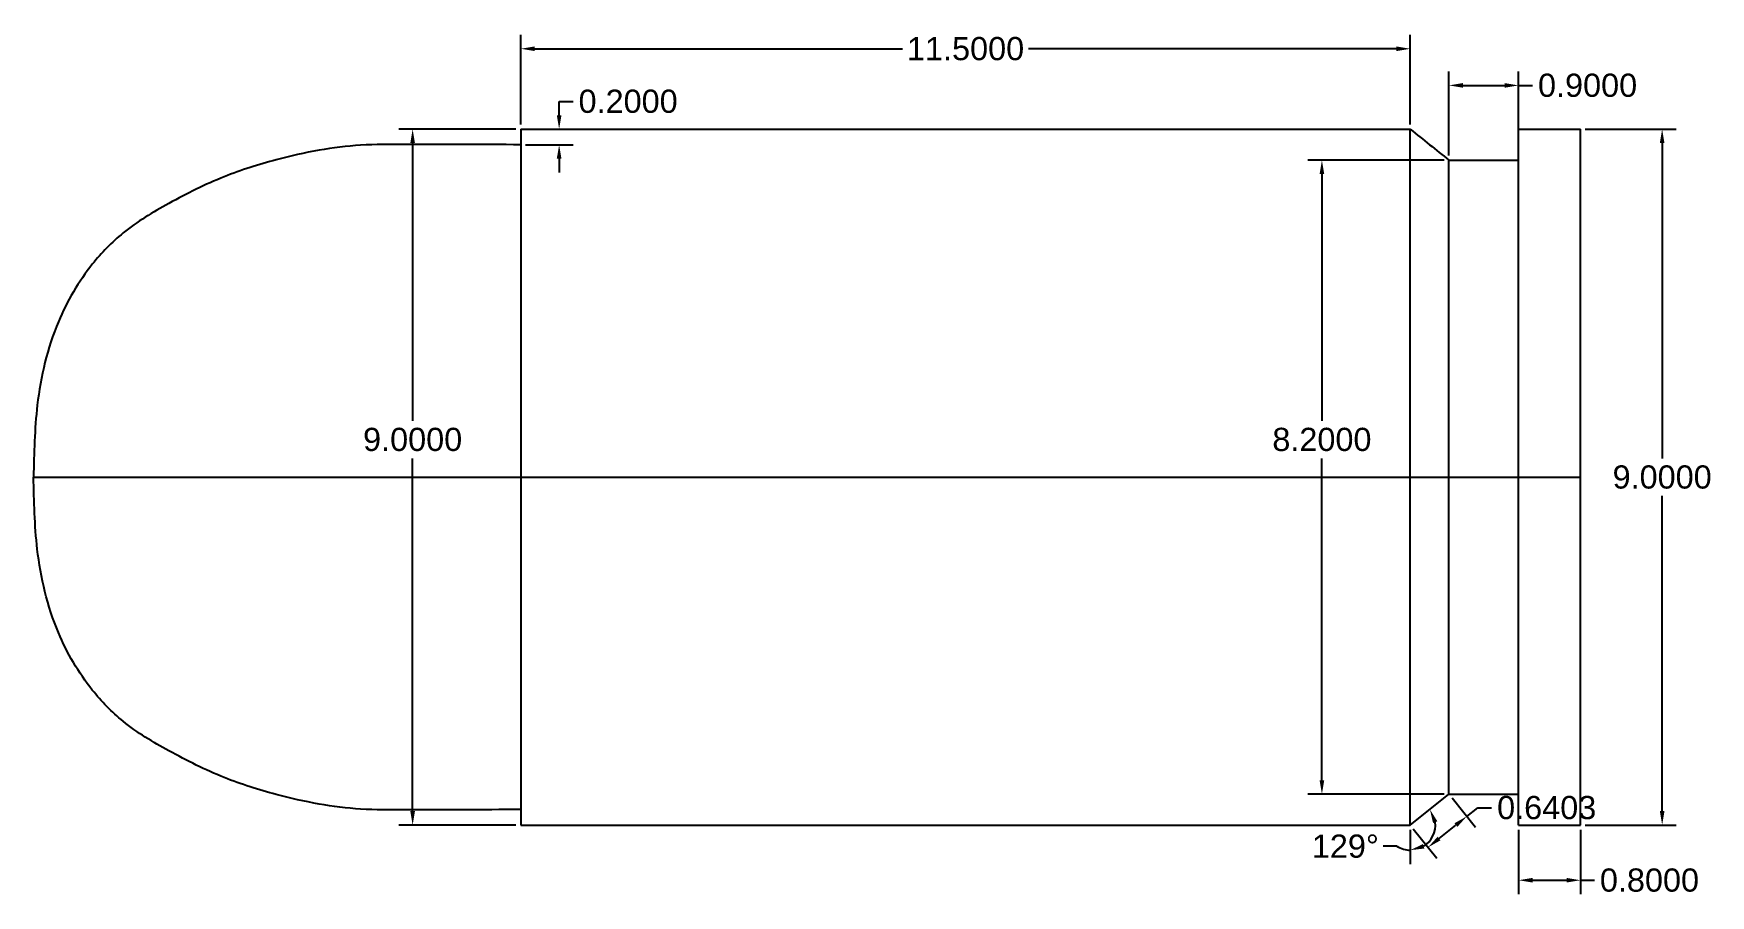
# Model space of a CAD drawing. Header units: inches. Extents: x 6.2 to 27.9, y 2.6 to 13.7.
import ezdxf

# ---------------------------------------------------------------- set-up
doc = ezdxf.new("R2010")
doc.units = ezdxf.units.IN
doc.header["$MEASUREMENT"] = 0
doc.layers.add('Bullet', color=240, linetype='Continuous')
doc.layers.add('Measurements', color=9, linetype='Continuous')
doc.styles.get("Standard").update_dxf_attribs({"font": 'arial.ttf'})
doc.dimstyles.get("Standard").update_dxf_attribs({"dimtxt": 0.3, "dimasz": 0.18, "dimexe": 0.18, "dimexo": 0.0625, "dimgap": 0.09, "dimtad": 0, "dimtih": 1, "dimtoh": 1, "dimdec": 4, "dimzin": 0, "dimdsep": 46, "dimtxsty": 'Standard', "dimcen": 0.09, "dimadec": 0, "dimazin": 0, "dimtfac": 1, "dimtdec": 4, "dimtofl": 0, "dimtmove": 0, "dimatfit": 3, "dimfxl": 1, "dimtolj": 1, "dimtzin": 0, "dimarcsym": 0})

# ---------------------------------------------------------------- blocks, each defined once
blk = doc.blocks.new('*D2')
at = {"layer": 'Defpoints', "color": 0, "transparency": 16777216}
for p in [(23.982, 13.541), (12.482, 12.5), (23.982, 12.5)]:
    blk.add_point(p, dxfattribs=at)
at = {"layer": 'Measurements', "color": 0, "lineweight": -2, "transparency": 16777216}
for p, q in [((12.482, 12.562), (12.482, 13.721)), ((23.982, 12.562), (23.982, 13.721)), ((12.662, 13.541), (17.417, 13.541)), ((23.802, 13.541), (19.046, 13.541))]:
    blk.add_line(p, q, dxfattribs=at)
at = {"layer": 'Measurements', "color": 0, "transparency": 16777216}
for points in [[(12.662, 13.571), (12.662, 13.511), (12.482, 13.541)], [(23.802, 13.571), (23.802, 13.511), (23.982, 13.541)]]:
    blk.add_solid(points, dxfattribs=at)
at = {"layer": 'Measurements', "color": 0, "transparency": 16777216, "insert": (18.232, 13.541), "char_height": 0.3, "attachment_point": 5}
blk.add_mtext('\\A1;11.5000', dxfattribs=at)
blk = doc.blocks.new('*D3')
at = {"layer": 'Defpoints', "color": 0, "transparency": 16777216}
for p in [(12.482, 12.5), (12.977, 12.5), (12.482, 12.3)]:
    blk.add_point(p, dxfattribs=at)
at = {"layer": 'Measurements', "color": 0, "lineweight": -2, "transparency": 16777216}
for p, q in [((12.977, 12.68), (12.977, 12.86)), ((12.977, 12.86), (13.157, 12.86)), ((12.544, 12.5), (13.157, 12.5)), ((12.544, 12.3), (13.157, 12.3)), ((12.977, 12.12), (12.977, 11.94))]:
    blk.add_line(p, q, dxfattribs=at)
at = {"layer": 'Measurements', "color": 0, "transparency": 16777216}
for points in [[(12.947, 12.68), (13.007, 12.68), (12.977, 12.5)], [(12.947, 12.12), (13.007, 12.12), (12.977, 12.3)]]:
    blk.add_solid(points, dxfattribs=at)
at = {"layer": 'Measurements', "color": 0, "transparency": 16777216, "insert": (13.869, 12.86), "char_height": 0.3, "attachment_point": 5}
blk.add_mtext('\\A1;0.2000', dxfattribs=at)
blk = doc.blocks.new('*D4')
at = {"layer": 'Defpoints', "color": 0, "transparency": 16777216}
for p in [(12.482, 12.5), (11.083, 3.5), (12.482, 3.5)]:
    blk.add_point(p, dxfattribs=at)
at = {"layer": 'Measurements', "color": 0, "lineweight": -2, "transparency": 16777216}
for p, q in [((12.419, 12.5), (10.903, 12.5)), ((11.083, 12.32), (11.083, 8.729)), ((11.083, 3.68), (11.083, 8.243)), ((12.419, 3.5), (10.903, 3.5))]:
    blk.add_line(p, q, dxfattribs=at)
at = {"layer": 'Measurements', "color": 0, "transparency": 16777216}
for points in [[(11.053, 12.32), (11.113, 12.32), (11.083, 12.5)], [(11.053, 3.68), (11.113, 3.68), (11.083, 3.5)]]:
    blk.add_solid(points, dxfattribs=at)
at = {"layer": 'Measurements', "color": 0, "transparency": 16777216, "insert": (11.083, 8.486), "char_height": 0.3, "attachment_point": 5}
blk.add_mtext('\\A1;9.0000', dxfattribs=at)
blk = doc.blocks.new('*D5')
at = {"layer": 'Defpoints', "color": 0, "transparency": 16777216}
for p in [(22.839, 12.1), (24.482, 12.1), (24.482, 3.9)]:
    blk.add_point(p, dxfattribs=at)
at = {"layer": 'Measurements', "color": 0, "lineweight": -2, "transparency": 16777216}
for p, q in [((24.419, 12.1), (22.659, 12.1)), ((22.839, 11.92), (22.839, 8.729)), ((22.839, 4.08), (22.839, 8.243)), ((24.419, 3.9), (22.659, 3.9))]:
    blk.add_line(p, q, dxfattribs=at)
at = {"layer": 'Measurements', "color": 0, "transparency": 16777216}
for points in [[(22.809, 11.92), (22.869, 11.92), (22.839, 12.1)], [(22.809, 4.08), (22.869, 4.08), (22.839, 3.9)]]:
    blk.add_solid(points, dxfattribs=at)
at = {"layer": 'Measurements', "color": 0, "transparency": 16777216, "insert": (22.839, 8.486), "char_height": 0.3, "attachment_point": 5}
blk.add_mtext('\\A1;8.2000', dxfattribs=at)
blk = doc.blocks.new('*D6')
at = {"layer": 'Defpoints', "color": 0, "transparency": 16777216}
for p in [(26.182, 12.5), (27.238, 12.5), (26.182, 3.5)]:
    blk.add_point(p, dxfattribs=at)
at = {"layer": 'Measurements', "color": 0, "lineweight": -2, "transparency": 16777216}
for p, q in [((26.244, 12.5), (27.418, 12.5)), ((27.238, 12.32), (27.238, 8.243)), ((27.238, 3.68), (27.238, 7.757)), ((26.244, 3.5), (27.418, 3.5))]:
    blk.add_line(p, q, dxfattribs=at)
at = {"layer": 'Measurements', "color": 0, "transparency": 16777216}
for points in [[(27.208, 12.32), (27.268, 12.32), (27.238, 12.5)], [(27.208, 3.68), (27.268, 3.68), (27.238, 3.5)]]:
    blk.add_solid(points, dxfattribs=at)
at = {"layer": 'Measurements', "color": 0, "transparency": 16777216, "insert": (27.238, 8), "char_height": 0.3, "attachment_point": 5}
blk.add_mtext('\\A1;9.0000', dxfattribs=at)
blk = doc.blocks.new('*D7')
at = {"layer": 'Defpoints', "color": 0, "transparency": 16777216}
for p in [(25.382, 3.5), (26.182, 3.5), (26.182, 2.786)]:
    blk.add_point(p, dxfattribs=at)
at = {"layer": 'Measurements', "color": 0, "lineweight": -2, "transparency": 16777216}
for p, q in [((25.382, 3.437), (25.382, 2.606)), ((26.182, 3.437), (26.182, 2.606)), ((25.562, 2.786), (26.002, 2.786)), ((26.182, 2.786), (26.362, 2.786))]:
    blk.add_line(p, q, dxfattribs=at)
at = {"layer": 'Measurements', "color": 0, "transparency": 16777216}
for points in [[(25.562, 2.816), (25.562, 2.756), (25.382, 2.786)], [(26.002, 2.816), (26.002, 2.756), (26.182, 2.786)]]:
    blk.add_solid(points, dxfattribs=at)
at = {"layer": 'Measurements', "color": 0, "transparency": 16777216, "insert": (27.074, 2.786), "char_height": 0.3, "attachment_point": 5}
blk.add_mtext('\\A1;0.8000', dxfattribs=at)
blk = doc.blocks.new('*D8')
at = {"layer": 'Defpoints', "color": 0, "transparency": 16777216}
for p in [(25.382, 13.067), (24.482, 12.1), (25.382, 12.1)]:
    blk.add_point(p, dxfattribs=at)
at = {"layer": 'Measurements', "color": 0, "lineweight": -2, "transparency": 16777216}
for p, q in [((24.482, 12.162), (24.482, 13.247)), ((25.382, 12.162), (25.382, 13.247)), ((24.662, 13.067), (25.202, 13.067)), ((25.382, 13.067), (25.562, 13.067))]:
    blk.add_line(p, q, dxfattribs=at)
at = {"layer": 'Measurements', "color": 0, "transparency": 16777216}
for points in [[(24.662, 13.097), (24.662, 13.037), (24.482, 13.067)], [(25.202, 13.097), (25.202, 13.037), (25.382, 13.067)]]:
    blk.add_solid(points, dxfattribs=at)
at = {"layer": 'Measurements', "color": 0, "transparency": 16777216, "insert": (26.274, 13.067), "char_height": 0.3, "attachment_point": 5}
blk.add_mtext('\\A1;0.9000', dxfattribs=at)
blk = doc.blocks.new('*D9')
at = {"layer": 'Defpoints', "color": 0, "transparency": 16777216}
for p in [(24.482, 3.9), (23.982, 3.5), (24.712, 3.612)]:
    blk.add_point(p, dxfattribs=at)
at = {"layer": 'Measurements', "color": 0, "lineweight": -2, "transparency": 16777216}
for p, q in [((24.521, 3.851), (24.824, 3.471)), ((24.712, 3.612), (24.853, 3.724)), ((24.853, 3.724), (25.033, 3.724)), ((24.353, 3.324), (24.571, 3.499)), ((24.021, 3.451), (24.324, 3.071))]:
    blk.add_line(p, q, dxfattribs=at)
at = {"layer": 'Measurements', "color": 0, "transparency": 16777216}
for points in [[(24.553, 3.523), (24.59, 3.476), (24.712, 3.612)], [(24.334, 3.348), (24.371, 3.301), (24.212, 3.212)]]:
    blk.add_solid(points, dxfattribs=at)
at = {"layer": 'Measurements', "color": 0, "transparency": 16777216, "insert": (25.745, 3.724), "char_height": 0.3, "attachment_point": 5}
blk.add_mtext('\\A1;0.6403', dxfattribs=at)
blk = doc.blocks.new('*D10')
at = {"layer": 'Defpoints', "color": 0, "transparency": 16777216}
for p in [(23.982, 12.5), (24.482, 3.9), (23.982, 3.5), (23.982, 3.5), (24.305, 3.476)]:
    blk.add_point(p, dxfattribs=at)
at = {"layer": 'Measurements', "color": 0, "lineweight": -2, "transparency": 16777216}
for p, q in [((23.982, 3.437), (23.982, 2.995)), ((23.809, 3.225), (23.629, 3.225))]:
    blk.add_line(p, q, dxfattribs=at)
for start, end in [(302.1866, 6.4732), (237.8134, 270)]:
    blk.add_arc((23.982, 3.5), 0.325, start, end, dxfattribs=at)
at = {"layer": 'Measurements', "color": 0, "transparency": 16777216}
for points in [[(24.276, 3.525), (24.332, 3.548), (24.235, 3.703)], [(24.163, 3.196), (24.146, 3.254), (23.982, 3.175)]]:
    blk.add_solid(points, dxfattribs=at)
at = {"layer": 'Measurements', "color": 0, "transparency": 16777216, "insert": (23.142, 3.225), "char_height": 0.3, "attachment_point": 5}
blk.add_mtext('\\A1;129°', dxfattribs=at)

msp = doc.modelspace()

# ---------------------------------------------------------------- linework, layer by layer
at = {"layer": 'Bullet', "lineweight": -3}
for p, q in [((12.48155, 12.49988), (23.98155, 12.49988)), ((12.48155, 12.49988), (12.48155, 3.49988)), ((23.98155, 3.49988), (23.98155, 12.49988)), ((25.38155, 12.49988), (26.18155, 12.49988)), ((25.38155, 3.49988), (25.38155, 12.49988)), ((26.18155, 3.49988), (26.18155, 12.49988)), ((24.48155, 3.89988), (24.48155, 12.09988)), ((24.48155, 12.09988), (25.38155, 12.09988)), ((23.98155, 3.49988), (24.48155, 3.89988)), ((24.48155, 3.89988), (25.38155, 3.89988)), ((25.38155, 3.49988), (26.18155, 3.49988))]:
    msp.add_line(p, q, dxfattribs=at)
at = {"layer": 'Bullet'}
msp.add_line((6.18155, 7.99988), (26.18155, 7.99988), dxfattribs=at)
at = {"layer": 'Bullet', "lineweight": -3}
for points in [[(12.48155, 12.49988), (15.98155, 12.49988), (19.98155, 12.49988), (23.98155, 12.49988)], [(23.98155, 12.49988), (24.14822, 12.36655), (24.31488, 12.23321), (24.48155, 12.09988)], [(12.48155, 3.49988), (15.98155, 3.49988), (19.98155, 3.49988), (23.98155, 3.49988)]]:
    msp.add_open_spline(points, degree=3, dxfattribs=at)
for points, end_tangent in [([(12.48155, 12.29988), (11.72851, 12.30206), (10.98628, 12.30274), (10.41083, 12.29341), (9.87347, 12.22788), (9.32026, 12.10444), (8.64775, 11.88538), (7.93164, 11.53961), (7.33988, 11.1581), (6.94136, 10.75379), (6.50315, 10.01094), (6.23043, 8.93182), (6.18155, 7.99988)], (0, -1)), ([(12.48155, 3.69988), (11.72851, 3.6977), (10.98628, 3.69701), (10.41083, 3.70635), (9.87347, 3.77188), (9.32026, 3.89532), (8.64775, 4.11438), (7.93164, 4.46015), (7.33988, 4.84166), (6.94136, 5.24596), (6.50315, 5.98882), (6.23043, 7.06794), (6.18155, 7.99988)], (0, 1))]:
    msp.add_spline(points, degree=3, dxfattribs=dict(at, end_tangent=end_tangent))

# ---------------------------------------------------------------- dimensions: what is measured, and where the dimension line sits
at = {"layer": 'Measurements'}
for base, p1, p2, picture, middle in [((23.98155, 13.54127), (12.48155, 12.49988), (23.98155, 12.49988), '*D2', (18.23155, 13.54127)), ((25.38155, 13.06725), (24.48155, 12.09988), (25.38155, 12.09988), '*D8', (26.27375, 13.06725)), ((26.18155, 2.7856), (25.38155, 3.49988), (26.18155, 3.49988), '*D7', (27.07375, 2.7856))]:
    dim = msp.add_linear_dim(base=base, p1=p1, p2=p2, dimstyle='Standard', dxfattribs=at)
    dim.commit()
    dim.dimension.update_dxf_attribs({"geometry": picture, "text_midpoint": middle})
for base, p1, p2, picture, middle in [((12.97663, 12.49988), (12.48155, 12.29988), (12.48155, 12.49988), '*D3', (13.86883, 12.85988)), ((27.23783, 12.49988), (26.18155, 3.49988), (26.18155, 12.49988), '*D6', (27.23783, 7.99988))]:
    dim = msp.add_linear_dim(base=base, p1=p1, p2=p2, angle=90, dimstyle='Standard', dxfattribs=at)
    dim.commit()
    dim.dimension.update_dxf_attribs({"geometry": picture, "text_midpoint": middle})
for base, p1, p2, angle, picture, middle, dimtype in [((11.08322, 3.49988), (12.48155, 12.49988), (12.48155, 3.49988), 90, '*D4', (11.08322, 8.48622), 160), ((22.83931, 12.09988), (24.48155, 3.89988), (24.48155, 12.09988), 90, '*D5', (22.83931, 8.48622), 160), ((24.71197, 3.61186), (23.98155, 3.49988), (24.48155, 3.89988), 38.659808, '*D9', (25.74524, 3.7243), 161)]:
    dim = msp.add_linear_dim(base=base, p1=p1, p2=p2, angle=angle, dimstyle='Standard', dxfattribs=at)
    dim.commit()
    dim.dimension.update_dxf_attribs({"geometry": picture, "text_midpoint": middle, "dimtype": dimtype})
dim = msp.add_angular_dim_2l(base=(24.30534, 3.47595), line1=((23.98155, 3.49988), (24.48155, 3.89988)), line2=((23.98155, 3.49988), (23.98155, 12.49988)), dimstyle='Standard', dxfattribs=at)
dim.commit()
dim.dimension.update_dxf_attribs({"geometry": '*D10', "text_midpoint": (23.14191, 3.2251)})

doc.saveas('drawing.dxf')
